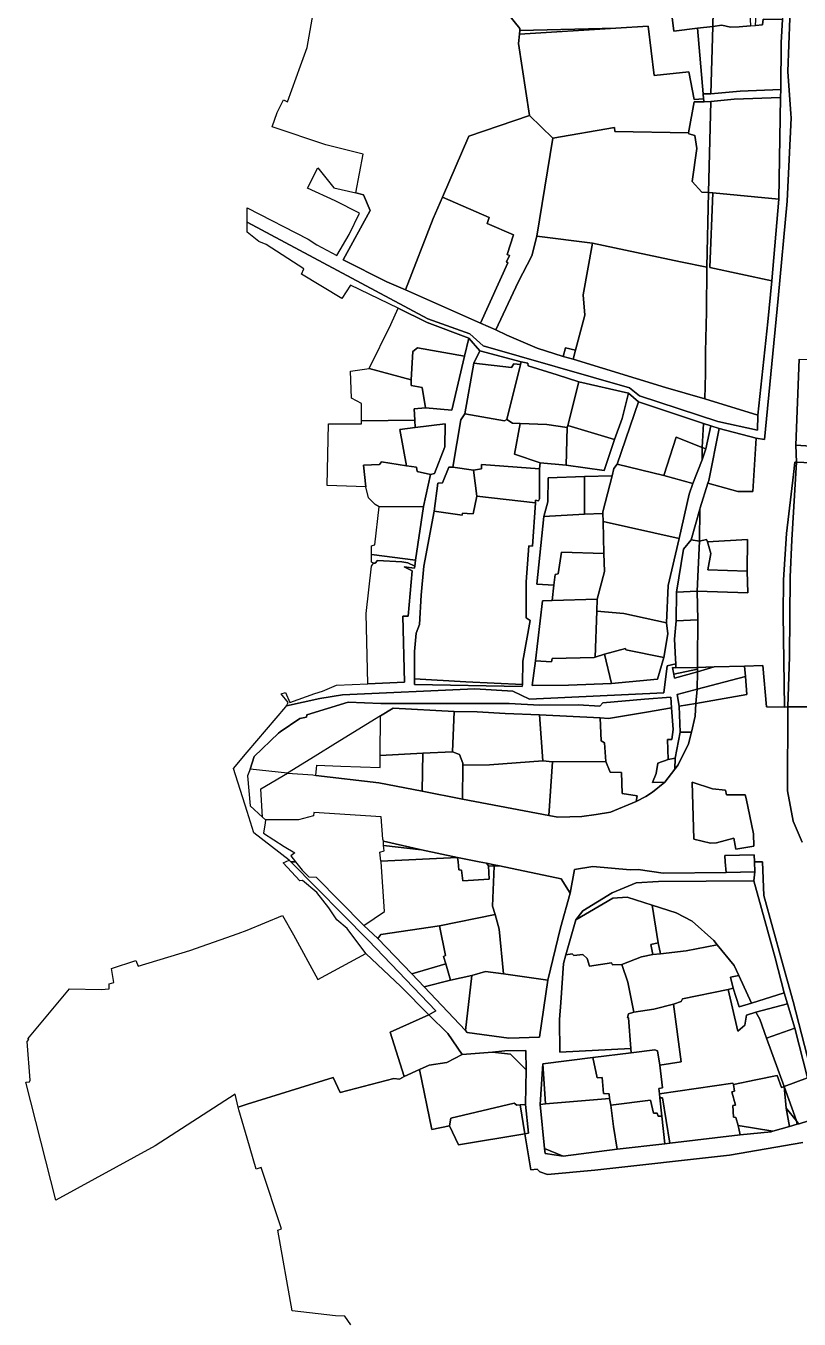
# Model space of a CAD drawing. Header units: feet. Extents: x -1222 to 199575, y -502 to 454509.
# Drawn here: x -493.8 to -329.7, y 208.2 to 482.6 of the extents above; entities that cross this region are included whole.
import ezdxf

# ---------------------------------------------------------------- set-up
doc = ezdxf.new("R2010")
doc.units = ezdxf.units.FT
doc.header["$MEASUREMENT"] = 0
doc.layers.add('지적', color=7, linetype='CONTINUOUS')

msp = doc.modelspace()

# ---------------------------------------------------------------- linework, layer by layer
at = {"layer": '지적', "color": 20}
for points in [[(-344.33, 506.4), (-343.73, 505.31), (-342.92, 505.25), (-340.23, 505.05), (-339.74, 504.4), (-334.41, 505.25), (-334.41, 504.71), (-333.09, 486.25), (-333.26, 483.92), (-337.39, 484.02), (-337.49, 482.81), (-338.97, 482.64), (-338.78, 486.26), (-340.18, 486.21), (-340.18, 485.21), (-340.02, 482.61), (-342.44, 482.38), (-344.31, 482.31), (-346.13, 482.73), (-348.02, 482.42), (-347.83, 491.89), (-347.37, 505.99), (-344.33, 506.4)], [(-347.83, 491.89), (-348.02, 482.42), (-351.27, 482.1), (-356.32, 481.46), (-357.53, 491.31), (-347.83, 491.89)], [(-333.26, 483.92), (-333.52, 479.07), (-333.62, 469.1), (-342.22, 468.73), (-348.45, 468.18), (-348.02, 482.42), (-346.13, 482.73), (-344.31, 482.31), (-342.44, 482.38), (-340.02, 482.61), (-338.97, 482.64), (-337.49, 482.81), (-337.39, 484.02), (-333.26, 483.92)], [(-368.64, 482.11), (-361.75, 482.54), (-360.49, 472.06), (-353.13, 472.82), (-351.97, 466.94), (-350.01, 467.09), (-349.91, 466.49), (-352.02, 466.43), (-353.23, 459.85), (-368.83, 460.17), (-368.88, 461), (-382.02, 458.72), (-386.94, 463.58), (-389.25, 478.82), (-389.08, 480.78), (-368.64, 482.11)], [(-389.01, 481.57), (-368.64, 482.11), (-389.08, 480.78), (-389.01, 481.57)], [(-348.02, 482.42), (-348.45, 468.18), (-350.08, 468.16), (-351.27, 482.1), (-348.02, 482.42)], [(-349.91, 466.49), (-348.47, 466.5), (-348.95, 447.2), (-350.4, 447.32), (-352.44, 449.58), (-351.4, 456.55), (-351.83, 459.31), (-353.16, 459.64), (-353.23, 459.85), (-352.02, 466.43), (-349.91, 466.49)], [(-333.62, 469.1), (-333.69, 467.37), (-343.48, 467.02), (-348.47, 466.5), (-349.91, 466.49), (-350.01, 467.09), (-350.08, 468.16), (-348.45, 468.18), (-342.22, 468.73), (-333.62, 469.1)], [(-333.69, 467.37), (-334.05, 445.78), (-348.07, 447.13), (-348.95, 447.2), (-348.47, 466.5), (-343.48, 467.02), (-333.69, 467.37)], [(-386.94, 463.58), (-382.02, 458.72), (-385.42, 437.93), (-386.44, 433.77), (-389.35, 428.18), (-394.1, 418.05), (-397.32, 419.47), (-391.51, 432.27), (-391.84, 432.48), (-391.22, 433.86), (-391.7, 434.08), (-390.32, 438.27), (-395.91, 440.62), (-395.48, 441.93), (-405.43, 446.2), (-399.82, 459.15), (-386.94, 463.58)], [(-353.23, 459.85), (-353.16, 459.64), (-351.83, 459.31), (-351.4, 456.55), (-352.44, 449.58), (-350.4, 447.32), (-348.95, 447.2), (-349.31, 431.36), (-354.93, 432.54), (-373.58, 436.5), (-385.42, 437.93), (-382.02, 458.72), (-368.88, 461), (-368.83, 460.17), (-353.23, 459.85)], [(-423.81, 447.14), (-422.19, 446.72), (-420.77, 443.39), (-426.46, 432.96), (-417.23, 428.29), (-413.29, 426.58), (-397.32, 419.47), (-394.1, 418.05), (-391.75, 416.96), (-385.35, 414.17), (-379.83, 412.46), (-377.68, 411.84), (-358.11, 405.87), (-349.76, 403.44), (-338.5, 399.95), (-338.53, 396.78), (-346.96, 398.62), (-363.58, 404.08), (-365.74, 405.76), (-396.76, 414.66), (-399.6, 417.21), (-408.5, 420.44), (-446.86, 440.95), (-446.86, 443.95), (-433.88, 437.32), (-432.04, 436.1), (-427.86, 433.88), (-425.24, 438.34), (-423, 442.86), (-428.21, 445.45), (-434.06, 448.12), (-431.85, 452.43), (-428.46, 448.21), (-423.81, 447.14)], [(-413.29, 426.58), (-407.4, 441.74), (-405.43, 446.2), (-395.48, 441.93), (-395.91, 440.62), (-390.32, 438.27), (-391.7, 434.08), (-391.22, 433.86), (-391.84, 432.48), (-391.51, 432.27), (-397.32, 419.47), (-413.29, 426.58)], [(-348.95, 447.2), (-348.07, 447.13), (-348.69, 431.29), (-335.55, 428.48), (-336.35, 419.81), (-338.5, 399.95), (-349.76, 403.44), (-349.57, 408.82), (-349.57, 413.39), (-349.41, 421.91), (-349.31, 431.36), (-348.95, 447.2)], [(-348.07, 447.13), (-334.05, 445.78), (-335.55, 428.48), (-348.69, 431.29), (-348.07, 447.13)], [(-385.42, 437.93), (-373.58, 436.5), (-375.57, 425.51), (-375.17, 421.18), (-377.17, 413.77), (-379.33, 414.25), (-379.83, 412.46), (-385.35, 414.17), (-391.75, 416.96), (-394.1, 418.05), (-389.35, 428.18), (-386.44, 433.77), (-385.42, 437.93)], [(-373.58, 436.5), (-354.93, 432.54), (-349.31, 431.36), (-349.41, 421.91), (-349.57, 413.39), (-349.57, 408.82), (-349.76, 403.44), (-358.11, 405.87), (-377.68, 411.84), (-377.17, 413.77), (-375.17, 421.18), (-375.57, 425.51), (-373.58, 436.5)], [(-399.82, 416.35), (-400.73, 412.48), (-410.69, 414.27), (-411.67, 413.51), (-412.04, 407.46), (-420.96, 409.88), (-416.39, 419.24), (-414.82, 422.65), (-408.69, 419.63), (-399.82, 416.35)], [(-359.75, 343.98), (-358.44, 348.58), (-357.61, 353.57), (-357.85, 355.89), (-357.52, 363.85), (-355.19, 373.82), (-353.08, 383.2), (-352.26, 385.5), (-350.33, 390.48), (-349.49, 392.84), (-348.43, 397.72), (-346.71, 397.16), (-348.88, 386.1), (-349.08, 385.54), (-350.75, 380.32), (-350.83, 380.01), (-352.62, 373.53), (-354.29, 371.52), (-355.78, 362.42), (-355.82, 356.36), (-356.16, 352.49), (-355.95, 348.31), (-355.88, 347.26), (-357.71, 346.77), (-358.45, 341.04), (-386.91, 339.74), (-390.48, 341.4), (-398.52, 341.9), (-426.6, 340.64), (-431.44, 339.87), (-438.5, 338.3), (-438.15, 339.03), (-439.67, 340.83), (-438.71, 341.16), (-437.81, 338.99), (-432.5, 340.9), (-430.87, 341.43), (-427.93, 342.68), (-421.23, 343.01), (-413.47, 343.35), (-413.85, 357.34), (-412.69, 357.37), (-411.83, 366.94), (-413.56, 367.77), (-411.38, 367.53), (-411.3, 367.97), (-411.11, 369.24), (-409.47, 380.58), (-407.95, 387.36), (-407.07, 387.62), (-404.93, 393.28), (-404.84, 398.11), (-411.21, 397.39), (-411.25, 398.92), (-411.4, 401.36), (-409.01, 401.57), (-403.45, 401.02), (-400.73, 412.48), (-399.82, 416.35), (-397.51, 413.65), (-398.78, 411.04), (-400.67, 400.24), (-401.54, 399.01), (-403.24, 388.98), (-404.05, 388.98), (-405.39, 385.61), (-406.41, 385.54), (-407.14, 379.62), (-409.36, 367.95), (-409.9, 361.76), (-410.27, 355.55), (-410.96, 353.71), (-411.35, 349.87), (-411.33, 344.01), (-411.34, 342.86), (-388.47, 342.39), (-388.45, 342.83), (-388.33, 347.79), (-386.78, 356.45), (-387.68, 356.98), (-387.65, 364.6), (-387.12, 372.23), (-386.32, 372.18), (-385.65, 381.38), (-385.65, 381.95), (-385, 381.83), (-384.81, 382.25), (-384.8, 388.62), (-384.68, 389.84), (-379.18, 389.36), (-371.13, 388.21), (-368.94, 394.84), (-367.29, 399.28), (-365.97, 404.64), (-363.8, 402.83), (-368.33, 389.58), (-369.06, 388.64), (-369.41, 387.11), (-375.27, 387), (-382.97, 386.69), (-383.07, 381.57), (-383.92, 378.5), (-385.42, 364.14), (-381.76, 363.9), (-382.11, 360.66), (-384.17, 360.59), (-385.69, 347.88), (-386.41, 342.62), (-378.65, 342.71), (-369.55, 343.02), (-359.75, 343.98)], [(-400.73, 412.48), (-403.45, 401.02), (-409.01, 401.57), (-409.75, 405.82), (-412.08, 406.24), (-412.04, 407.46), (-411.67, 413.51), (-410.69, 414.27), (-400.73, 412.48)], [(-388.71, 411.32), (-388.84, 410.75), (-390.27, 410.84), (-390.76, 410.06), (-398.78, 411.04), (-397.51, 413.65), (-388.71, 411.32)], [(-377.17, 413.77), (-377.68, 411.84), (-379.83, 412.46), (-379.33, 414.25), (-377.17, 413.77)], [(-318.8, 411.43), (-316.91, 411.37), (-317.68, 394.24), (-317.7, 392.8), (-330.43, 393.6), (-329.7, 411.89), (-318.8, 411.43)], [(-424.95, 409.29), (-420.96, 409.88), (-412.04, 407.46), (-412.08, 406.24), (-409.75, 405.82), (-409.01, 401.57), (-411.4, 401.36), (-411.25, 398.92), (-422.61, 398.8), (-422.61, 402.46), (-424.71, 403.59), (-424.95, 409.29)], [(-388.84, 410.75), (-391.72, 399.03), (-392.25, 398.76), (-400.67, 400.24), (-398.78, 411.04), (-390.76, 410.06), (-390.27, 410.84), (-388.84, 410.75)], [(-387.28, 410.98), (-387.23, 410.44), (-381.08, 408.53), (-376.5, 407.06), (-378.82, 397.82), (-378.94, 397.36), (-383.27, 398.01), (-388.93, 398.23), (-390.52, 398.29), (-391.72, 399.03), (-388.84, 410.75), (-388.71, 411.32), (-387.28, 410.98)], [(-365.97, 404.64), (-367.29, 399.28), (-368.94, 394.84), (-378.82, 397.82), (-376.5, 407.06), (-365.97, 404.64)], [(-358.41, 387.16), (-368.33, 389.58), (-363.8, 402.83), (-350.04, 398.23), (-350.27, 393.15), (-355.83, 395.33), (-358.41, 387.16)], [(-422.61, 398.8), (-411.25, 398.92), (-411.21, 397.39), (-414.48, 396.94), (-413.08, 389.23), (-418.33, 390.08), (-418.76, 389.53), (-422.18, 389.34), (-421.7, 384.79), (-429.91, 385.09), (-429.59, 398.12), (-422.61, 398.15), (-422.61, 398.8)], [(-411.21, 397.39), (-404.84, 398.11), (-404.93, 393.28), (-407.07, 387.62), (-407.95, 387.36), (-410.81, 388.04), (-410.91, 388.94), (-413.08, 389.23), (-414.48, 396.94), (-411.21, 397.39)], [(-391.72, 399.03), (-390.52, 398.29), (-388.93, 398.23), (-390.11, 391.68), (-384.68, 389.84), (-384.8, 388.62), (-397.14, 389.54), (-397.11, 388.57), (-398.8, 388.28), (-403.24, 388.98), (-401.54, 399.01), (-400.67, 400.24), (-392.25, 398.76), (-391.72, 399.03)], [(-383.27, 398.01), (-378.94, 397.36), (-379.18, 389.36), (-384.68, 389.84), (-390.11, 391.68), (-388.93, 398.23), (-383.27, 398.01)], [(-348.43, 397.72), (-349.49, 392.84), (-350.27, 393.15), (-350.04, 398.23), (-348.43, 397.72)], [(-378.82, 397.82), (-368.94, 394.84), (-371.13, 388.21), (-379.18, 389.36), (-378.94, 397.36), (-378.82, 397.82)], [(-350.33, 390.48), (-352.26, 385.5), (-358.41, 387.16), (-355.83, 395.33), (-350.27, 393.15), (-350.33, 390.48)], [(-338.83, 395.12), (-339.58, 383.82), (-342.73, 383.82), (-349.08, 385.54), (-348.88, 386.1), (-346.71, 397.16), (-338.83, 395.12)], [(-350.27, 393.15), (-349.49, 392.84), (-350.33, 390.48), (-350.27, 393.15)], [(-413.08, 389.23), (-410.91, 388.94), (-410.81, 388.04), (-407.95, 387.36), (-409.47, 380.58), (-418.88, 380.51), (-419.67, 381.04), (-421.12, 382.42), (-421.7, 384.79), (-422.18, 389.34), (-418.76, 389.53), (-418.33, 390.08), (-413.08, 389.23)], [(-330.26, 390.03), (-331.28, 373.5), (-331.62, 365.64), (-331.8, 348.77), (-332.1, 338.1), (-332.86, 338.02), (-333.14, 357.67), (-333.01, 365.05), (-332.43, 374.89), (-330.9, 387.38), (-330.67, 390.04), (-330.26, 390.03)], [(-398.8, 388.28), (-398.12, 382.77), (-398.9, 379.08), (-400.15, 379.12), (-401.13, 379.19), (-401.25, 378.8), (-407.14, 379.62), (-406.41, 385.54), (-405.39, 385.61), (-404.05, 388.98), (-403.24, 388.98), (-398.8, 388.28)], [(-384.8, 388.62), (-384.81, 382.25), (-385, 381.83), (-385.65, 381.95), (-385.65, 381.38), (-398.12, 382.77), (-398.8, 388.28), (-397.11, 388.57), (-397.14, 389.54), (-384.8, 388.62)], [(-375.27, 387), (-375.25, 378.98), (-383.92, 378.5), (-383.07, 381.57), (-382.97, 386.69), (-375.27, 387)], [(-375.27, 387), (-369.41, 387.11), (-371.38, 379.47), (-371.38, 379.13), (-375.25, 378.98), (-375.27, 387)], [(-358.41, 387.16), (-352.26, 385.5), (-353.08, 383.2), (-355.19, 373.82), (-371.33, 377.41), (-371.38, 379.13), (-371.38, 379.47), (-369.41, 387.11), (-369.06, 388.64), (-368.33, 389.58), (-358.41, 387.16)], [(-398.12, 382.77), (-385.65, 381.38), (-386.32, 372.18), (-387.12, 372.23), (-387.65, 364.6), (-387.68, 356.98), (-386.78, 356.45), (-388.33, 347.79), (-388.45, 342.83), (-400.45, 343.39), (-411.33, 344.01), (-411.35, 349.87), (-410.96, 353.71), (-410.27, 355.55), (-409.9, 361.76), (-409.36, 367.95), (-407.14, 379.62), (-401.25, 378.8), (-401.13, 379.19), (-400.15, 379.12), (-398.9, 379.08), (-398.12, 382.77)], [(-409.47, 380.58), (-411.11, 369.24), (-420.44, 370.44), (-420.47, 372.25), (-420.08, 372.37), (-419.76, 372.46), (-418.88, 380.51), (-409.47, 380.58)], [(-375.25, 378.98), (-371.38, 379.13), (-371.33, 377.41), (-371.2, 370.65), (-380.18, 370.91), (-380.84, 366.31), (-381.48, 366.19), (-381.76, 363.9), (-385.42, 364.14), (-383.92, 378.5), (-375.25, 378.98)], [(-352.62, 373.53), (-350.83, 380.01), (-350.88, 373.22), (-352.62, 373.53)], [(-355.19, 373.82), (-357.52, 363.85), (-357.85, 355.89), (-366.96, 357.88), (-372.69, 358.38), (-372.58, 360.92), (-371.05, 366.83), (-371.2, 370.65), (-371.33, 377.41), (-355.19, 373.82)], [(-352.62, 373.53), (-350.88, 373.22), (-351.14, 367.22), (-351.35, 362.64), (-355.78, 362.42), (-354.29, 371.52), (-352.62, 373.53)], [(-350.88, 373.22), (-349.38, 373.62), (-349.17, 373.12), (-348.44, 370.63), (-349.12, 367.17), (-340.77, 366.85), (-340.63, 362.3), (-351.35, 362.64), (-351.14, 367.22), (-350.88, 373.22)], [(-349.17, 373.12), (-340.65, 373.6), (-340.77, 366.85), (-349.12, 367.17), (-348.44, 370.63), (-349.17, 373.12)], [(-420.44, 370.44), (-411.11, 369.24), (-411.3, 367.97), (-412.76, 368.63), (-414.04, 368.9), (-419.23, 369.16), (-419.68, 368.55), (-420.05, 368.59), (-420.46, 368.76), (-420.44, 370.44)], [(-371.05, 366.83), (-372.58, 360.92), (-382.11, 360.66), (-381.76, 363.9), (-381.48, 366.19), (-380.84, 366.31), (-380.18, 370.91), (-371.2, 370.65), (-371.05, 366.83)], [(-420.05, 368.59), (-419.68, 368.55), (-419.23, 369.16), (-414.04, 368.9), (-412.76, 368.63), (-411.3, 367.97), (-411.38, 367.53), (-413.56, 367.77), (-411.83, 366.94), (-412.69, 357.37), (-413.85, 357.34), (-413.47, 343.35), (-421.23, 343.01), (-421.57, 357.9), (-420.5, 367.96), (-420.05, 368.59)], [(-351.35, 362.64), (-351.21, 356.58), (-355.82, 356.36), (-355.78, 362.42), (-351.35, 362.64)], [(-382.11, 360.66), (-372.58, 360.92), (-372.69, 358.38), (-373, 348.63), (-373.21, 348.59), (-382.15, 348.36), (-382.3, 347.65), (-385.69, 347.88), (-384.17, 360.59), (-382.11, 360.66)], [(-357.85, 355.89), (-357.61, 353.57), (-358.44, 348.58), (-366.49, 350.21), (-366.57, 350.45), (-371.03, 349.25), (-373, 348.63), (-372.69, 358.38), (-366.96, 357.88), (-357.85, 355.89)], [(-351.26, 347.92), (-351.3, 346.47), (-355.87, 346.4), (-355.88, 347.26), (-355.95, 348.31), (-356.16, 352.49), (-355.82, 356.36), (-351.21, 356.58), (-351.26, 347.92)], [(-373, 348.63), (-371.03, 349.25), (-369.55, 343.02), (-378.65, 342.71), (-386.41, 342.62), (-385.69, 347.88), (-382.3, 347.65), (-382.15, 348.36), (-373.21, 348.59), (-373, 348.63)], [(-358.44, 348.58), (-359.75, 343.98), (-369.55, 343.02), (-371.03, 349.25), (-366.57, 350.45), (-366.49, 350.21), (-358.44, 348.58)], [(-356.2, 344.22), (-351.31, 345.54), (-351.37, 341.86), (-355.63, 340.73), (-355.16, 338.24), (-355, 332.74), (-356.05, 327.24), (-357.53, 326.95), (-357.69, 331.14), (-356.74, 331.14), (-356.46, 333.27), (-356.8, 337.89), (-356.98, 340.17), (-362.52, 339.75), (-371.35, 338.96), (-372.03, 338.23), (-376.63, 338.51), (-384.83, 338.46), (-391.26, 338.82), (-402.82, 338.82), (-418.5, 338.8), (-425.44, 339.09), (-434.22, 336.39), (-434.24, 335.9), (-435.68, 335.65), (-439.85, 332.77), (-440.22, 332.53), (-445.39, 327.56), (-446.23, 324.91), (-446.76, 323.44), (-446.19, 317.12), (-443.6, 314.69), (-442.96, 314.1), (-443.02, 313.5), (-443.4, 311.29), (-438.99, 308.49), (-436.74, 307.12), (-437.62, 306.51), (-436.6, 305.25), (-437.56, 305.25), (-437.94, 305.55), (-445.42, 311.39), (-446.86, 315.92), (-449.76, 325.03), (-446.86, 328.45), (-438.68, 338.09), (-438.5, 338.3), (-431.44, 339.87), (-426.6, 340.64), (-398.52, 341.9), (-390.48, 341.4), (-386.91, 339.74), (-358.45, 341.04), (-357.71, 346.77), (-355.88, 347.26), (-355.87, 346.4), (-356.61, 346.47), (-356.2, 344.22)], [(-351.3, 346.07), (-356.35, 345.04), (-356.61, 346.47), (-355.87, 346.4), (-351.3, 346.47), (-351.3, 346.07)], [(-356.35, 345.04), (-351.3, 346.07), (-351.31, 345.54), (-356.2, 344.22), (-356.35, 345.04)], [(-347.74, 346.58), (-341.32, 346.71), (-341.13, 344.52), (-351.37, 341.86), (-351.31, 345.54), (-347.74, 346.58)], [(-347.74, 346.58), (-351.31, 345.54), (-351.3, 346.47), (-347.74, 346.58)], [(-388.45, 342.83), (-388.47, 342.39), (-411.34, 342.86), (-411.33, 344.01), (-400.45, 343.39), (-388.45, 342.83)], [(-341.13, 344.52), (-340.79, 340.72), (-351.63, 338.79), (-351.37, 341.86), (-341.13, 344.52)], [(-351.37, 341.86), (-351.63, 338.79), (-355.16, 338.24), (-355.63, 340.73), (-351.37, 341.86)], [(-418.5, 338.8), (-402.82, 338.82), (-391.26, 338.82), (-384.83, 338.46), (-376.63, 338.51), (-372.03, 338.23), (-371.35, 338.96), (-362.52, 339.75), (-356.98, 340.17), (-356.8, 337.89), (-362.13, 336.99), (-370.16, 335.63), (-371.95, 335.76), (-384.8, 336.4), (-392.14, 336.67), (-398.08, 337.01), (-402.95, 337.13), (-415.9, 337.83), (-418.57, 336.17), (-428.11, 330.3), (-432.46, 327.62), (-438.31, 324.05), (-446.23, 324.91), (-445.39, 327.56), (-440.22, 332.53), (-439.85, 332.77), (-435.68, 335.65), (-434.24, 335.9), (-434.22, 336.39), (-425.44, 339.09), (-418.5, 338.8)], [(-402.95, 337.13), (-403.27, 328.58), (-409.57, 328.24), (-418.6, 327.78), (-418.57, 336.17), (-415.9, 337.83), (-402.95, 337.13)], [(-356.8, 337.89), (-356.46, 333.27), (-356.74, 331.14), (-357.69, 331.14), (-357.53, 326.95), (-359.73, 326.18), (-360.05, 323.93), (-360.81, 322.08), (-358.21, 322.14), (-360.86, 319.98), (-362.29, 319.08), (-364.3, 318.02), (-364.08, 319.2), (-367.31, 319.74), (-367.42, 324.17), (-369.86, 324.27), (-370.76, 326.52), (-371, 330.45), (-371.77, 330.87), (-371.95, 335.76), (-370.16, 335.63), (-362.13, 336.99), (-356.8, 337.89)], [(-351.63, 338.79), (-351.81, 336.15), (-352.59, 332.73), (-355, 332.74), (-355.16, 338.24), (-351.63, 338.79)], [(-384.8, 336.4), (-384.1, 326.67), (-395.42, 325.81), (-401.08, 325.7), (-401.1, 326.12), (-401.82, 327.98), (-403.27, 328.58), (-402.95, 337.13), (-398.08, 337.01), (-392.14, 336.67), (-384.8, 336.4)], [(-371.95, 335.76), (-371.77, 330.87), (-371, 330.45), (-370.76, 326.52), (-382.04, 326.45), (-384.1, 326.67), (-384.8, 336.4), (-371.95, 335.76)], [(-352.59, 332.73), (-353.17, 330.22), (-355.37, 325.83), (-356.07, 324.88), (-356.05, 327.24), (-355, 332.74), (-352.59, 332.73)], [(-418.6, 327.78), (-409.57, 328.24), (-409.69, 320.19), (-418.93, 321.98), (-432.3, 323.52), (-432.06, 325.75), (-427, 325.53), (-418.61, 325.25), (-418.6, 327.78)], [(-409.57, 328.24), (-403.27, 328.58), (-401.82, 327.98), (-401.1, 326.12), (-401.08, 325.7), (-401.16, 318.54), (-409.69, 320.19), (-409.57, 328.24)], [(-384.1, 326.67), (-382.04, 326.45), (-382.86, 315.03), (-401.16, 318.54), (-401.08, 325.7), (-395.42, 325.81), (-384.1, 326.67)], [(-370.76, 326.52), (-369.86, 324.27), (-367.42, 324.17), (-367.31, 319.74), (-364.08, 319.2), (-364.3, 318.02), (-369.74, 315.73), (-372.81, 315.25), (-375.87, 314.82), (-380.91, 314.69), (-382.86, 315.03), (-382.04, 326.45), (-370.76, 326.52)], [(-356.05, 327.24), (-356.07, 324.88), (-358.21, 322.14), (-360.81, 322.08), (-360.05, 323.93), (-359.73, 326.18), (-357.53, 326.95), (-356.05, 327.24)], [(-340.98, 318.66), (-339.43, 311.14), (-339.32, 308.53), (-343.15, 307.91), (-343.61, 310.27), (-347.27, 309.22), (-348.57, 309.15), (-352.07, 310.01), (-352.46, 322.15), (-348.09, 320.73), (-345.35, 320.41), (-345.13, 319.4), (-341.17, 319.4), (-340.98, 318.66)], [(-352.46, 322.15), (-352.07, 310.01), (-348.57, 309.15), (-347.27, 309.22), (-343.61, 310.27), (-343.15, 307.91), (-339.32, 308.53), (-339.43, 311.14), (-340.98, 318.66), (-341.17, 319.4), (-345.13, 319.4), (-345.35, 320.41), (-348.09, 320.73), (-352.46, 322.15)], [(-409.88, 307.78), (-402.21, 306.17), (-418.46, 305.39), (-418.72, 307.3), (-417.75, 307.54), (-417.93, 308.66), (-409.88, 307.78)], [(-417.93, 308.66), (-417.96, 309.61), (-409.88, 307.78), (-417.93, 308.66)], [(-439.21, 305.01), (-437.94, 305.55), (-437.56, 305.25), (-421.11, 288.52), (-406.81, 273.62), (-408.31, 272.73), (-414.25, 278.8), (-421.69, 285.79), (-425.64, 291.1), (-427.82, 292.9), (-429.56, 295.47), (-432.08, 298.71), (-435.15, 301.24), (-435.67, 301.19), (-439.21, 305.01)], [(-402.21, 306.17), (-402.11, 305.25), (-401.94, 303.49), (-401.38, 303.47), (-401.09, 301.19), (-395.48, 301.53), (-395.66, 304.38), (-394.43, 304.29), (-394.77, 295.79), (-394.25, 294.07), (-406.05, 291.65), (-418.52, 289.83), (-419.13, 288.96), (-422.13, 291.7), (-417.73, 294.69), (-418.45, 305.25), (-418.46, 305.39), (-402.21, 306.17)], [(-402.21, 306.17), (-397.62, 305.25), (-396.08, 304.94), (-395.66, 304.38), (-395.48, 301.53), (-401.09, 301.19), (-401.38, 303.47), (-401.94, 303.49), (-402.11, 305.25), (-402.21, 306.17)], [(-396.08, 304.94), (-394.44, 304.61), (-394.43, 304.29), (-395.66, 304.38), (-396.08, 304.94)], [(-394.44, 304.61), (-393.32, 304.4), (-394.43, 304.29), (-394.44, 304.61)], [(-339.21, 305.25), (-339.11, 303.12), (-345.2, 302.94), (-345.39, 305.25), (-345.49, 306.54), (-339.27, 306.69), (-339.21, 305.25)], [(-394.43, 304.29), (-393.32, 304.4), (-380.19, 301.58), (-378.34, 298.6), (-380.34, 291.19), (-383.05, 280.12), (-392.49, 281.44), (-393.35, 290.91), (-394.25, 294.07), (-394.77, 295.79), (-394.43, 304.29)], [(-377.12, 292.89), (-375.63, 294.83), (-369.43, 298.62), (-364.34, 300.78), (-359.58, 301.02), (-339.36, 301.2), (-334.79, 284.87), (-332.88, 277.41), (-339.8, 275.21), (-342.54, 281.11), (-343.51, 283.24), (-347.11, 287.61), (-347.84, 288.53), (-352.4, 292.62), (-355.83, 294.41), (-360.88, 296.03), (-366.21, 297.74), (-369.24, 297.51), (-377.12, 292.89)], [(-377.12, 292.89), (-369.24, 297.51), (-366.21, 297.74), (-360.88, 296.03), (-359.63, 288.04), (-361.18, 287.69), (-360.8, 285.53), (-363.19, 285.09), (-367.37, 283.45), (-369.33, 283.36), (-369.56, 283.77), (-374.21, 283.05), (-374.68, 284.71), (-375.64, 285.54), (-377.52, 285.37), (-377.89, 285.72), (-379.22, 285.5), (-377.12, 292.89)], [(-448.75, 290.03), (-446.86, 290.69), (-439.37, 293.81), (-437.04, 289.7), (-431.87, 280.24), (-421.69, 285.79), (-414.25, 278.8), (-408.31, 272.73), (-416.51, 269.11), (-413.55, 259.7), (-414.53, 259.11), (-415.7, 259.27), (-427.12, 256.25), (-428.6, 259.46), (-446.86, 253.78), (-448.78, 253.19), (-449.38, 255.94), (-466.37, 245), (-487.47, 233.44), (-493.82, 258.45), (-493.02, 258.58), (-492.89, 258.87), (-493.53, 267.11), (-493.16, 267.51), (-493.42, 267.68), (-484.54, 278.28), (-477.86, 278.14), (-476.14, 278.3), (-476.12, 279.33), (-475.13, 279.63), (-475.65, 282.57), (-470.45, 284.28), (-469.98, 283.1), (-459, 286.44), (-448.75, 290.03)], [(-406.05, 291.65), (-394.25, 294.07), (-393.35, 290.91), (-392.49, 281.44), (-396.26, 281.96), (-399.16, 281.13), (-403.74, 280.1), (-404.67, 283.55), (-405.16, 285.17), (-404.78, 285.37), (-406.05, 291.65)], [(-359.63, 288.04), (-360.88, 296.03), (-355.83, 294.41), (-352.4, 292.62), (-347.84, 288.53), (-347.11, 287.61), (-353.68, 286.37), (-359.17, 285.7), (-359.63, 288.04)], [(-419.13, 288.96), (-418.52, 289.83), (-406.05, 291.65), (-404.78, 285.37), (-405.16, 285.17), (-404.67, 283.55), (-411.91, 281.46), (-419.13, 288.96)], [(-367.37, 283.45), (-366.07, 279.68), (-364.81, 273.33), (-365.92, 272.98), (-366.17, 272.2), (-365.92, 272.15), (-365.43, 265.65), (-380.53, 264.87), (-380.61, 271.8), (-380.29, 275.35), (-379.72, 283.65), (-379.22, 285.5), (-377.89, 285.72), (-377.52, 285.37), (-375.64, 285.54), (-374.68, 284.71), (-374.21, 283.05), (-369.56, 283.77), (-369.33, 283.36), (-367.37, 283.45)], [(-347.11, 287.61), (-343.51, 283.24), (-342.54, 281.11), (-344.31, 280.75), (-343.7, 278.43), (-344.82, 278.15), (-354.46, 276.17), (-354.73, 275.57), (-356.42, 275.04), (-360.57, 273.95), (-364.81, 273.33), (-366.07, 279.68), (-367.37, 283.45), (-363.19, 285.09), (-360.8, 285.53), (-359.17, 285.7), (-353.68, 286.37), (-347.11, 287.61)], [(-359.17, 285.7), (-360.8, 285.53), (-361.18, 287.69), (-359.63, 288.04), (-359.17, 285.7)], [(-404.67, 283.55), (-403.74, 280.1), (-409.29, 278.68), (-411.91, 281.46), (-404.67, 283.55)], [(-399.16, 281.13), (-400.54, 269.44), (-409.29, 278.68), (-403.74, 280.1), (-399.16, 281.13)], [(-392.49, 281.44), (-383.05, 280.12), (-384.8, 267.99), (-391.36, 267.84), (-400.17, 269), (-400.54, 269.44), (-399.16, 281.13), (-396.26, 281.96), (-392.49, 281.44)], [(-342.54, 281.11), (-339.8, 275.21), (-342.42, 274.46), (-343.7, 278.43), (-344.31, 280.75), (-342.54, 281.11)], [(-356.42, 275.04), (-354.73, 275.57), (-354.46, 276.17), (-344.82, 278.15), (-342.71, 269.28), (-341.26, 270.6), (-340.93, 272.67), (-338.88, 273.29), (-338.06, 271.85), (-336.62, 267.79), (-332.89, 257.55), (-333.48, 257.33), (-334.36, 259.87), (-338.94, 258.98), (-343.66, 257.95), (-343.77, 258.24), (-359.36, 255.98), (-359.5, 257.1), (-358.73, 257.24), (-359.32, 262.07), (-354.77, 262.79), (-356.42, 275.04)], [(-343.7, 278.43), (-342.42, 274.46), (-339.8, 275.21), (-332.88, 277.41), (-332.22, 275.09), (-338.88, 273.29), (-340.93, 272.67), (-341.26, 270.6), (-342.71, 269.28), (-344.82, 278.15), (-343.7, 278.43)], [(-364.81, 273.33), (-360.57, 273.95), (-356.42, 275.04), (-354.77, 262.79), (-359.32, 262.07), (-359.8, 265.14), (-360.35, 265.34), (-365.4, 264.69), (-365.43, 265.65), (-365.92, 272.15), (-366.17, 272.2), (-365.92, 272.98), (-364.81, 273.33)], [(-338.88, 273.29), (-332.22, 275.09), (-330.67, 269.9), (-336.62, 267.79), (-338.06, 271.85), (-338.88, 273.29)], [(-408.31, 272.73), (-404.29, 268.8), (-401.23, 264.35), (-404.52, 262.65), (-408.24, 262.09), (-410.27, 261.17), (-413.55, 259.7), (-416.51, 269.11), (-408.31, 272.73)], [(-330.67, 269.9), (-327.93, 259.41), (-332.89, 257.55), (-336.62, 267.79), (-330.67, 269.9)], [(-401.23, 264.35), (-394.8, 264.82), (-391, 264.43), (-387.65, 261.11), (-387.81, 253.72), (-388.93, 253.66), (-389.65, 253.63), (-390.2, 254.03), (-403.66, 250.82), (-403.93, 249.2), (-407.69, 248.46), (-410.27, 261.17), (-408.24, 262.09), (-404.52, 262.65), (-401.23, 264.35)], [(-394.8, 264.82), (-392.19, 265.1), (-387.69, 265.2), (-387.65, 261.11), (-391, 264.43), (-394.8, 264.82)], [(-384.15, 262.34), (-373.47, 263.7), (-372.59, 259.39), (-371.49, 259.46), (-371.23, 256.06), (-370.07, 256.01), (-369.96, 255.01), (-383.55, 253.87), (-384.15, 262.34)], [(-373.47, 263.7), (-365.4, 264.69), (-360.35, 265.34), (-359.8, 265.14), (-359.32, 262.07), (-358.73, 257.24), (-359.5, 257.1), (-359.36, 255.98), (-359.3, 255.17), (-358.87, 251.24), (-359.61, 251.23), (-359.83, 251.89), (-360.64, 251.9), (-361.3, 254.63), (-369.69, 253.58), (-369.96, 255.01), (-370.07, 256.01), (-371.23, 256.06), (-371.49, 259.46), (-372.59, 259.39), (-373.47, 263.7)], [(-384.15, 262.34), (-383.55, 253.87), (-384.65, 253.73), (-384.15, 262.34)], [(-359.36, 255.98), (-343.77, 258.24), (-343.66, 257.95), (-343.47, 256.57), (-344.03, 256.41), (-343.26, 253.61), (-343.83, 253.55), (-343.67, 251.05), (-343.18, 251), (-342.69, 249.29), (-342.23, 247.3), (-357.15, 245.51), (-358.75, 255.16), (-359.3, 255.17), (-359.36, 255.98)], [(-332.89, 257.55), (-332.46, 252.93), (-331.8, 249.08), (-335.31, 248.1), (-342.69, 249.29), (-343.18, 251), (-343.67, 251.05), (-343.83, 253.55), (-343.26, 253.61), (-344.03, 256.41), (-343.47, 256.57), (-343.66, 257.95), (-338.94, 258.98), (-334.36, 259.87), (-333.48, 257.33), (-332.89, 257.55)], [(-332.89, 257.55), (-327.93, 259.41), (-325.96, 250.83), (-329.75, 249.67), (-330.26, 250.28), (-332.89, 257.55)], [(-359.3, 255.17), (-358.75, 255.16), (-357.15, 245.51), (-358.24, 245.4), (-358.87, 251.24), (-359.3, 255.17)], [(-332.46, 252.93), (-332.89, 257.55), (-330.26, 250.28), (-332.46, 252.93)], [(-403.93, 249.2), (-403.66, 250.82), (-390.2, 254.03), (-389.65, 253.63), (-388.93, 253.66), (-387.93, 247.5), (-402.03, 245.16), (-403.93, 249.2)], [(-387.81, 253.72), (-387.15, 247.63), (-387.93, 247.5), (-388.93, 253.66), (-387.81, 253.72)], [(-383.55, 253.87), (-369.96, 255.01), (-369.69, 253.58), (-369.09, 249.1), (-368.34, 244.28), (-379.81, 242.8), (-383.74, 244.4), (-384.65, 253.73), (-383.55, 253.87)], [(-369.69, 253.58), (-361.3, 254.63), (-360.64, 251.9), (-359.83, 251.89), (-359.61, 251.23), (-358.87, 251.24), (-358.24, 245.4), (-368.34, 244.28), (-369.09, 249.1), (-369.69, 253.58)], [(-330.26, 250.28), (-330.12, 249.54), (-331.8, 249.08), (-332.46, 252.93), (-330.26, 250.28)], [(-329.75, 249.67), (-330.12, 249.54), (-330.26, 250.28), (-329.75, 249.67)], [(-342.69, 249.29), (-335.31, 248.1), (-335.69, 247.93), (-342.23, 247.3), (-342.69, 249.29)], [(-379.81, 242.8), (-383.64, 243.36), (-383.74, 244.4), (-379.81, 242.8)]]:
    msp.add_lwpolyline(points, close=True, dxfattribs=at)
for points in [[(-357.53, 491.31), (-356.32, 481.46), (-351.27, 482.1), (-350.08, 468.16), (-350.01, 467.09), (-351.97, 466.94), (-353.13, 472.82), (-360.49, 472.06), (-361.75, 482.54), (-368.64, 482.11), (-389.01, 481.57), (-389.02, 482.01), (-391.7, 485.32)], [(-331.5, 489.93), (-332.1, 472.87), (-331.47, 463.92), (-331.43, 463.06), (-332.26, 445.4), (-334.18, 424.76), (-337.05, 394.8), (-338.83, 395.12), (-346.71, 397.16), (-348.43, 397.72), (-350.04, 398.23), (-363.8, 402.83), (-365.97, 404.64), (-376.5, 407.06), (-381.08, 408.53), (-387.23, 410.44), (-387.28, 410.98), (-388.71, 411.32), (-397.51, 413.65), (-399.82, 416.35), (-408.69, 419.63), (-414.82, 422.65), (-424.95, 427.54), (-426.79, 424.75), (-435.3, 429.87), (-434.82, 431.01), (-442.85, 436.2), (-444.35, 436.86), (-446.86, 438.78), (-446.86, 440.95), (-408.5, 420.44), (-399.6, 417.21), (-396.76, 414.66), (-365.74, 405.76), (-363.58, 404.08), (-346.96, 398.62), (-338.53, 396.78), (-338.5, 399.95), (-336.35, 419.81), (-335.55, 428.48), (-334.05, 445.78), (-333.69, 467.37), (-333.62, 469.1), (-333.52, 479.07), (-333.26, 483.92)], [(-329.7, 411.89), (-330.43, 393.6), (-330.26, 390.03), (-330.67, 390.04), (-330.9, 387.38), (-332.43, 374.89), (-333.01, 365.05), (-333.14, 357.67), (-332.86, 338.02), (-336.68, 338.11), (-337.43, 346.9), (-341.32, 346.71), (-347.74, 346.58), (-351.3, 346.47), (-351.26, 347.92), (-351.21, 356.58), (-351.35, 362.64), (-340.63, 362.3), (-340.77, 366.85), (-340.65, 373.6), (-349.17, 373.12), (-349.38, 373.62), (-350.88, 373.22), (-350.83, 380.01), (-350.75, 380.32), (-349.08, 385.54), (-342.73, 383.82), (-339.58, 383.82), (-339.58, 383.82), (-338.83, 395.12), (-337.05, 394.8), (-334.18, 424.76), (-332.26, 445.4), (-331.43, 463.06), (-331.47, 463.92), (-332.1, 472.87), (-331.5, 489.93)], [(-391.7, 485.32), (-389.02, 482.01), (-389.01, 481.57), (-389.08, 480.78), (-389.25, 478.82), (-386.94, 463.58), (-399.82, 459.15), (-405.43, 446.2), (-407.4, 441.74), (-413.29, 426.58), (-417.23, 428.29), (-426.46, 432.96), (-420.77, 443.39), (-422.19, 446.72), (-423.81, 447.14), (-422.27, 455.32), (-430.14, 457.31), (-441.54, 461.16), (-440.49, 464.19), (-439.12, 466.89), (-438.33, 466.48), (-435.54, 474.12), (-434.1, 477.95), (-432.88, 485.18)], [(-316.12, 389.39), (-330.26, 390.03), (-330.43, 393.6), (-317.7, 392.8)], [(-323.94, 338.12), (-332.1, 338.1), (-331.8, 348.77), (-331.62, 365.64), (-331.28, 373.5), (-330.26, 390.03), (-316.12, 389.39)], [(-325.06, 252.5), (-330.99, 275.56), (-333.37, 284.24), (-337.21, 298.08), (-337.47, 305.25), (-339.21, 305.25), (-339.27, 306.69), (-345.49, 306.54), (-345.39, 305.25), (-345.2, 302.94), (-358.56, 302.81), (-363.89, 303.58), (-365.59, 303.54), (-373.48, 304.23), (-377.42, 303.56), (-378.34, 298.6), (-380.19, 301.58), (-393.32, 304.4), (-394.44, 304.61), (-396.08, 304.94), (-397.62, 305.25), (-402.21, 306.17), (-409.88, 307.78), (-417.96, 309.61), (-418.05, 310.01), (-418.43, 314.78), (-432.72, 315.72), (-432.76, 315), (-435.93, 314.13), (-442.96, 314.1), (-443.6, 314.69), (-443.94, 320.69), (-438.31, 324.05), (-432.91, 323.68), (-432.3, 323.52), (-418.93, 321.98), (-409.69, 320.19), (-401.16, 318.54), (-382.86, 315.03), (-380.91, 314.69), (-375.87, 314.82), (-372.81, 315.25), (-369.74, 315.73), (-364.3, 318.02), (-362.29, 319.08), (-360.86, 319.98), (-358.21, 322.14), (-356.07, 324.88), (-355.37, 325.83), (-353.17, 330.22), (-352.59, 332.73), (-351.81, 336.15), (-351.63, 338.79), (-340.79, 340.72), (-341.13, 344.52), (-341.32, 346.71), (-337.43, 346.9), (-336.68, 338.11), (-332.86, 338.02), (-332.1, 338.1), (-332.19, 320.28), (-330.98, 313.88), (-329.11, 309.36)], [(-329.11, 309.36), (-330.98, 313.88), (-332.19, 320.28), (-332.1, 338.1), (-323.94, 338.12)], [(-328.95, 245.69), (-344.47, 242.99), (-373.11, 239.77), (-383.11, 238.86), (-384.73, 239.46), (-385.32, 240.04), (-386.66, 239.89), (-387.93, 247.5), (-387.15, 247.63), (-387.81, 253.72), (-387.65, 261.11), (-387.69, 265.2), (-392.19, 265.1), (-394.8, 264.82), (-401.23, 264.35), (-404.29, 268.8), (-408.31, 272.73), (-406.81, 273.62), (-421.11, 288.52), (-437.56, 305.25), (-436.6, 305.25), (-435.16, 303.47), (-433.76, 302.04), (-432.25, 301.99), (-422.13, 291.7), (-419.13, 288.96), (-411.91, 281.46), (-409.29, 278.68), (-400.54, 269.44), (-400.17, 269), (-391.36, 267.84), (-384.8, 267.99), (-383.05, 280.12), (-380.34, 291.19), (-378.34, 298.6), (-377.42, 303.56), (-373.48, 304.23), (-365.59, 303.54), (-363.89, 303.58), (-358.56, 302.81), (-345.2, 302.94), (-339.11, 303.12), (-339.36, 301.2), (-359.58, 301.02), (-364.34, 300.78), (-369.43, 298.62), (-375.63, 294.83), (-377.12, 292.89), (-379.22, 285.5), (-379.72, 283.65), (-380.29, 275.35), (-380.61, 271.8), (-380.53, 264.87), (-365.43, 265.65), (-365.4, 264.69), (-373.47, 263.7), (-384.15, 262.34), (-384.65, 253.73), (-383.74, 244.4), (-383.64, 243.36), (-379.81, 242.8), (-368.34, 244.28), (-358.24, 245.4), (-357.15, 245.51), (-342.23, 247.3), (-335.69, 247.93), (-335.31, 248.1), (-331.8, 249.08), (-330.12, 249.54), (-329.75, 249.67), (-325.96, 250.83)], [(-327.93, 259.41), (-330.67, 269.9), (-332.22, 275.09), (-332.88, 277.41), (-334.79, 284.87), (-339.36, 301.2), (-339.11, 303.12), (-339.21, 305.25), (-339.21, 305.25), (-337.47, 305.25), (-337.21, 298.08), (-333.37, 284.24), (-330.99, 275.56), (-325.06, 252.5)], [(-424.89, 207.01), (-426.1, 208.82), (-428.1, 208.9), (-437.3, 209.99), (-440.37, 227.07), (-439.58, 227.38), (-443.86, 240.34), (-444.92, 240.05), (-446.86, 246.61), (-448.64, 252.61), (-448.78, 253.19), (-446.86, 253.78), (-428.6, 259.46), (-427.12, 256.25), (-415.7, 259.27), (-414.53, 259.11), (-413.55, 259.7), (-410.27, 261.17), (-407.69, 248.46), (-403.93, 249.2), (-403.93, 249.2), (-402.03, 245.16), (-387.93, 247.5), (-386.66, 239.89), (-385.32, 240.04), (-384.73, 239.46), (-383.11, 238.86), (-373.11, 239.77), (-344.47, 242.99), (-328.95, 245.69)]]:
    msp.add_lwpolyline(points, dxfattribs=at)

doc.saveas('drawing.dxf')
